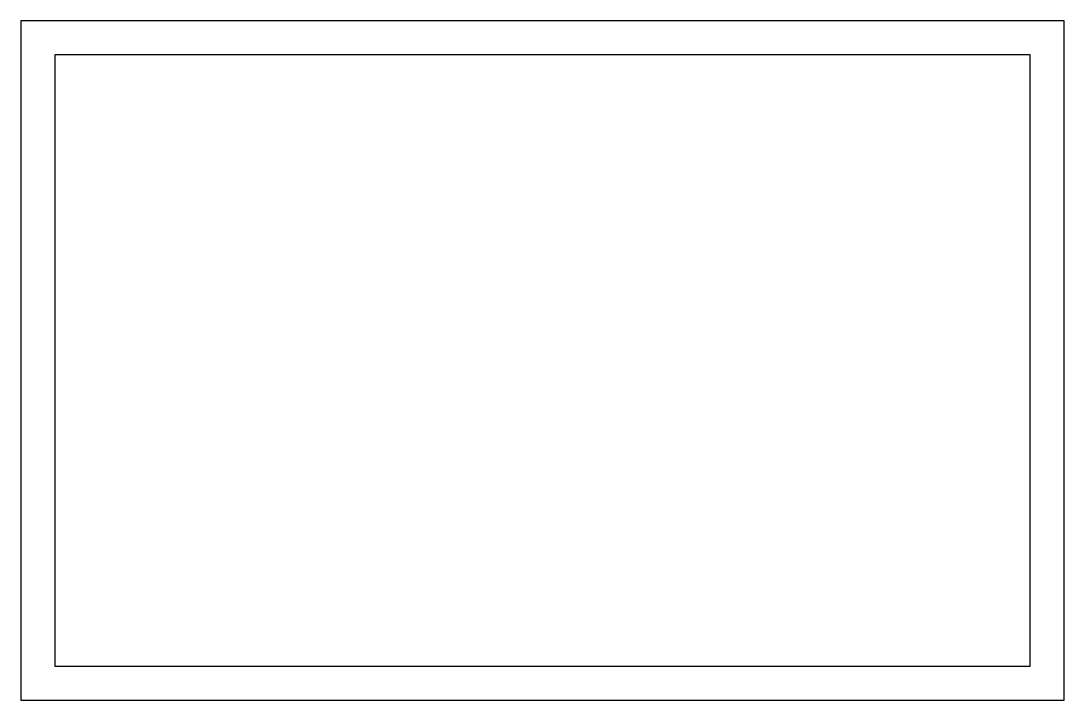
# Model space of a CAD drawing. Header units: inches. Extents: x -7.68 to 0, y -4.8 to 0.2.
import ezdxf

# ---------------------------------------------------------------- set-up
doc = ezdxf.new("R2010")
doc.units = ezdxf.units.IN
doc.header["$MEASUREMENT"] = 0

msp = doc.modelspace()

# ---------------------------------------------------------------- linework, layer by layer
msp.add_line((0, 0.1956), (-7.6772, 0.1956))
for points in [[(0, 0.1956), (-7.6772, 0.1956), (-7.6772, -4.8044), (0, -4.8044)], [(-0.25, -0.0544), (-7.4272, -0.0544), (-7.4272, -4.5544), (-0.25, -4.5544)]]:
    msp.add_lwpolyline(points, close=True)

doc.saveas('drawing.dxf')
